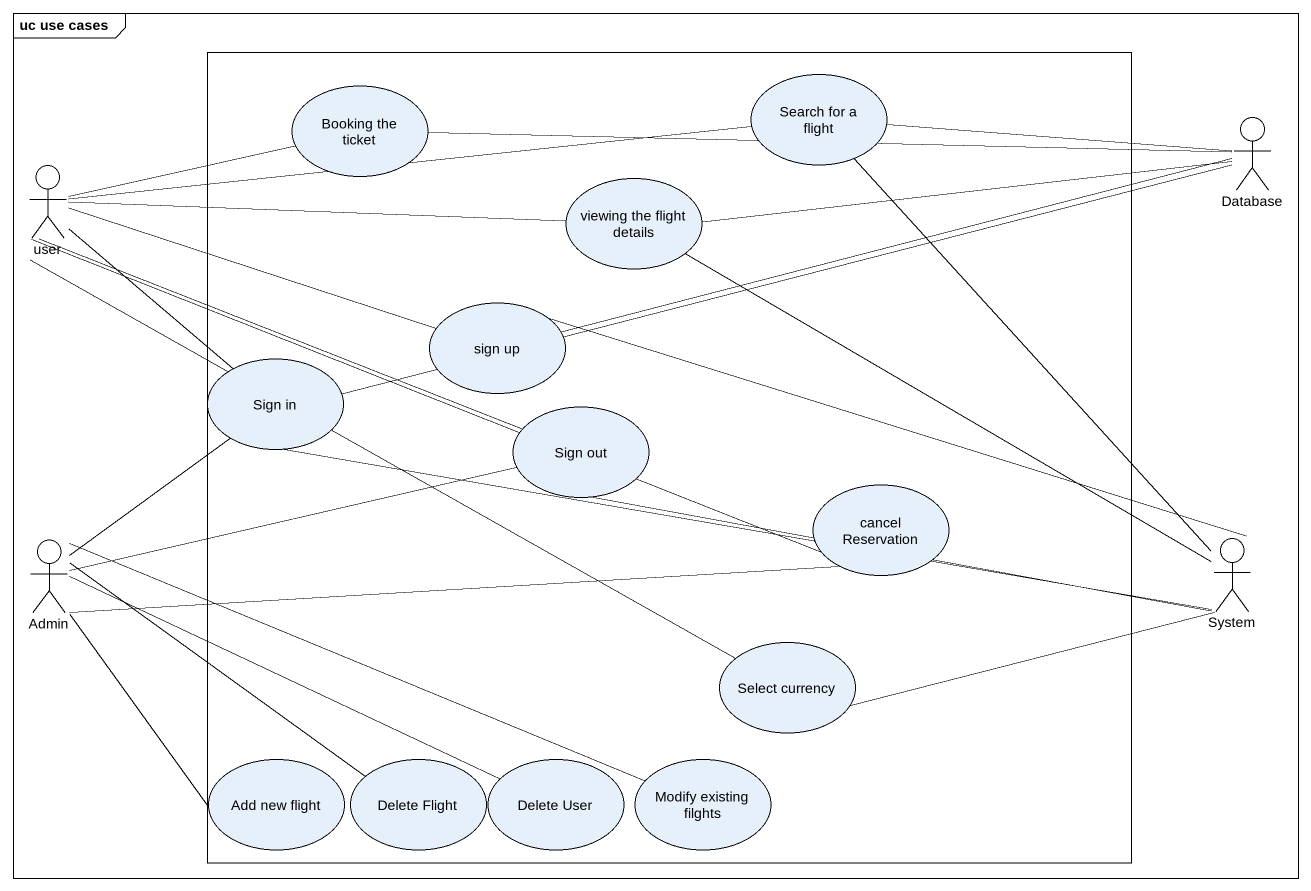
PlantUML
@startuml
mainframe uc use cases
rectangle " " as rectangle1 {
  usecase "Booking the ticket" as Booking_the_ticket
  usecase "Search for a flight" as Search_for_a_flight
  usecase "viewing the flight details" as viewing_the_flight_details
  usecase "sign up" as sign_up
  usecase "Sign in" as Sign_in
  usecase "Sign out" as Sign_out
  usecase "cancel Reservation" as cancel_Reservation
  usecase "Select currency" as Select_currency
  usecase "Add new flight" as Add_new_flight
  usecase "Delete Flight" as Delete_Flight
  usecase "Delete User" as Delete_User
  usecase "Modify existing filghts" as Modify_existing_filghts
}
actor "Database" as Database_
actor user
actor Admin
actor System
Database_ -left- Booking_the_ticket
Database_ -left- Search_for_a_flight
Database_ -left- viewing_the_flight_details
user -up- Booking_the_ticket
user -right- Search_for_a_flight
user -right- viewing_the_flight_details
user -right- sign_up
user -right- Sign_in
user -right- cancel_Reservation
user -right- Select_currency
sign_up -right- Database_
sign_up -right- System
Sign_in -right- Database_
Sign_in -right- System
Sign_out -left- user
Sign_out -right- System
Admin -up- Sign_in
Admin -right- Sign_out
Admin -right- cancel_Reservation
Admin -right- Add_new_flight
Admin -right- Delete_Flight
Admin -right- Delete_User
Admin -right- Modify_existing_filghts
System -up- Search_for_a_flight
System -up- viewing_the_flight_details
Select_currency -right- System
@enduml
